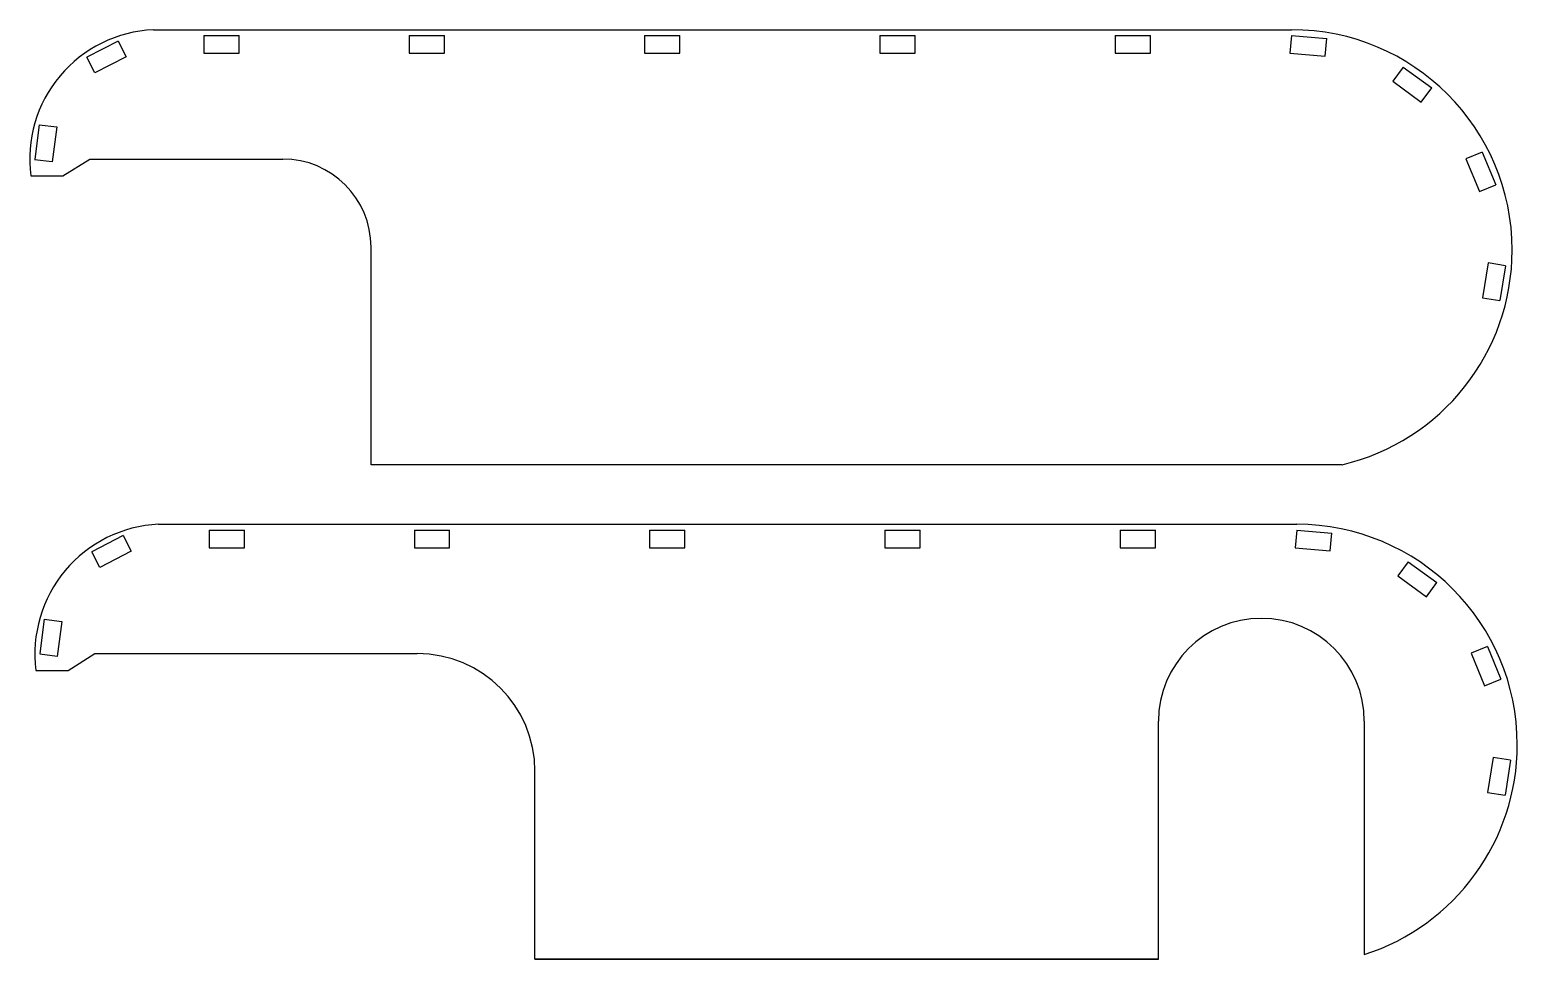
# Model space of a CAD drawing. Extents: x -88 to 165, y -170 to -12.
import ezdxf

# ---------------------------------------------------------------- set-up
doc = ezdxf.new("R2010")
doc.units = 0
doc.header["$LTSCALE"] = 25.4
doc.linetypes.add('VOLUME', pattern=[0])
doc.layers.add('CALQUE1', color=7, linetype='VOLUME')

msp = doc.modelspace()

# ---------------------------------------------------------------- linework, layer by layer
at = {"layer": 'CALQUE1', "color": 1, "linetype": 'VOLUME'}
for p, q in [((-66.9, -11.7), (126.6, -11.7)), ((-72.9, -13.62), (-78.23, -16.37)), ((-72.9, -13.62), (-71.52, -16.29)), ((-58.3, -12.7), (-58.3, -15.7)), ((-58.3, -12.7), (-52.3, -12.7)), ((-52.3, -15.7), (-52.3, -12.7)), ((-23.4, -12.7), (-23.4, -15.7)), ((-23.4, -12.7), (-17.4, -12.7)), ((-17.4, -15.7), (-17.4, -12.7)), ((16.6, -12.7), (16.6, -15.7)), ((16.6, -12.7), (22.6, -12.7)), ((22.6, -15.7), (22.6, -12.7)), ((56.6, -12.7), (56.6, -15.7)), ((56.6, -12.7), (62.6, -12.7)), ((62.6, -15.7), (62.6, -12.7)), ((96.6, -12.7), (96.6, -15.7)), ((96.6, -12.7), (102.6, -12.7)), ((102.6, -15.7), (102.6, -12.7)), ((126.6, -12.7), (126.33, -15.69)), ((126.6, -12.7), (132.57, -13.22)), ((132.31, -16.21), (132.57, -13.22)), ((-76.86, -19.04), (-78.23, -16.37)), ((-71.52, -16.29), (-76.86, -19.04)), ((-58.3, -15.7), (-52.3, -15.7)), ((-23.4, -15.7), (-17.4, -15.7)), ((16.6, -15.7), (22.6, -15.7)), ((56.6, -15.7), (62.6, -15.7)), ((96.6, -15.7), (102.6, -15.7)), ((126.33, -15.69), (132.31, -16.21)), ((145.58, -18.06), (143.81, -20.48)), ((145.58, -18.06), (150.42, -21.61)), ((143.81, -20.48), (148.65, -24.03)), ((148.65, -24.03), (150.42, -21.61)), ((-86.31, -27.86), (-87.06, -33.7)), ((-86.31, -27.86), (-83.33, -28.25)), ((-83.33, -28.25), (-84.1, -34.2)), ((159.02, -32.52), (156.25, -33.66)), ((159.02, -32.52), (161.31, -38.07)), ((-84.1, -34.2), (-87.08, -33.81)), ((-82.27, -36.56), (-77.71, -33.7)), ((-77.71, -33.7), (-44.9, -33.7)), ((156.25, -33.66), (158.53, -39.21)), ((-87.73, -36.56), (-82.27, -36.56)), ((158.53, -39.21), (161.31, -38.07)), ((-29.9, -85.7), (-29.9, -48.7)), ((160.01, -51.38), (159.06, -57.31)), ((162.97, -51.86), (160.01, -51.38)), ((162.97, -51.86), (162.03, -57.78)), ((159.06, -57.31), (162.03, -57.78)), ((135.2, -85.7), (-29.9, -85.7)), ((-66.03, -95.84), (127.47, -95.84)), ((-72.03, -97.76), (-77.36, -100.51)), ((-72.03, -97.76), (-70.65, -100.43)), ((-57.43, -96.84), (-57.43, -99.84)), ((-57.43, -96.84), (-51.43, -96.84)), ((-51.43, -99.84), (-51.43, -96.84)), ((-22.53, -96.84), (-22.53, -99.84)), ((-22.53, -96.84), (-16.53, -96.84)), ((-16.53, -99.84), (-16.53, -96.84)), ((17.47, -96.84), (17.47, -99.84)), ((17.47, -96.84), (23.47, -96.84)), ((23.47, -99.84), (23.47, -96.84)), ((57.47, -96.84), (57.47, -99.84)), ((57.47, -96.84), (63.47, -96.84)), ((63.47, -99.84), (63.47, -96.84)), ((97.47, -96.84), (97.47, -99.84)), ((97.47, -96.84), (103.47, -96.84)), ((103.47, -99.84), (103.47, -96.84)), ((127.47, -96.84), (127.21, -99.83)), ((127.47, -96.84), (133.44, -97.36)), ((133.18, -100.35), (133.44, -97.36)), ((-75.99, -103.17), (-77.36, -100.51)), ((-70.65, -100.43), (-75.99, -103.17)), ((-57.43, -99.84), (-51.43, -99.84)), ((-22.53, -99.84), (-16.53, -99.84)), ((17.47, -99.84), (23.47, -99.84)), ((57.47, -99.84), (63.47, -99.84)), ((97.47, -99.84), (103.47, -99.84)), ((127.21, -99.83), (133.18, -100.35)), ((146.45, -102.2), (144.68, -104.62)), ((146.45, -102.2), (151.29, -105.75)), ((144.68, -104.62), (149.52, -108.17)), ((149.52, -108.17), (151.29, -105.75)), ((-85.44, -112), (-86.19, -117.84)), ((-85.44, -112), (-82.46, -112.38)), ((-82.46, -112.38), (-83.23, -118.33)), ((-83.23, -118.33), (-86.21, -117.95)), ((-81.4, -120.7), (-76.84, -117.84)), ((-76.84, -117.84), (-22.03, -117.84)), ((159.9, -116.65), (157.12, -117.79)), ((157.12, -117.79), (159.4, -123.34)), ((159.9, -116.65), (162.18, -122.2)), ((-86.86, -120.7), (-81.4, -120.7)), ((159.4, -123.34), (162.18, -122.2)), ((103.97, -169.84), (103.97, -129.34)), ((138.97, -129.34), (138.97, -169.03)), ((160.88, -135.52), (159.93, -141.45)), ((163.84, -135.99), (160.88, -135.52)), ((163.84, -135.99), (162.9, -141.92)), ((-2.03, -169.84), (-2.03, -137.84)), ((159.93, -141.45), (162.9, -141.92)), ((-2.03, -169.84), (103.97, -169.84)), ((103.97, -169.84), (-2.03, -169.84))]:
    msp.add_line(p, q, dxfattribs=at)
for centre, radius, start, end in [((-65.89, -33.7), 22.02, 92.6351, 187.4627), ((126.6, -49.2), 37.5, 0, 90), ((-44.9, -48.7), 15, 0, 90), ((126.6, -49.2), 37.5, 283.2615, 360), ((-65.02, -117.84), 22.02, 92.6351, 187.4627), ((127.47, -133.34), 37.5, 0, 90), ((121.47, -129.34), 17.5, 90, 180), ((121.47, -129.34), 17.5, 0, 90), ((-22.03, -137.84), 20, 0, 90), ((127.47, -133.34), 37.5, 287.8585, 0)]:
    msp.add_arc(centre, radius, start, end, dxfattribs=at)

doc.saveas('drawing.dxf')
